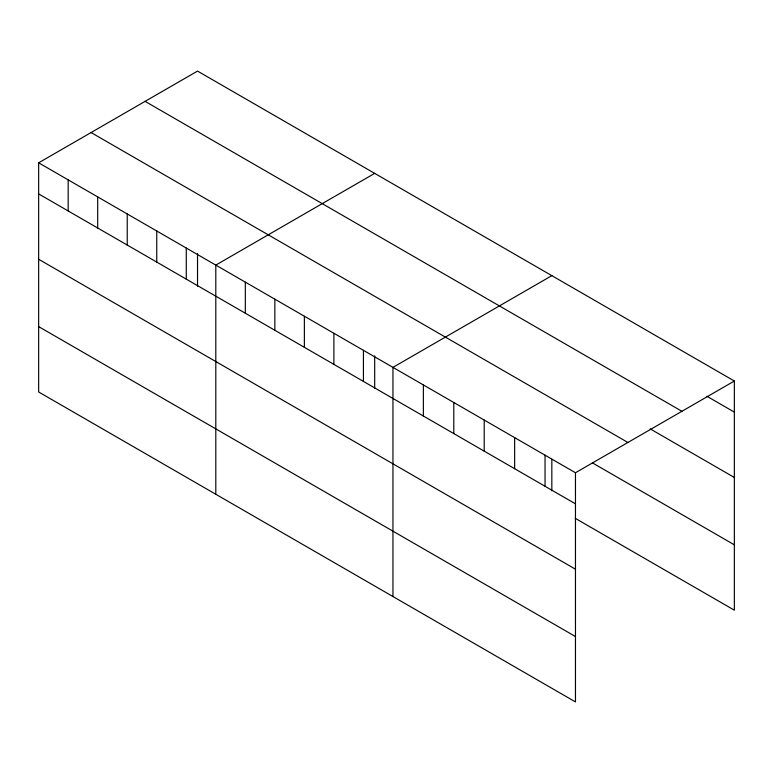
<?xml version="1.0" encoding="UTF-8"?>
<svg xmlns="http://www.w3.org/2000/svg" width="773" height="773" viewBox="0 0 773 773"><rect width="100%" height="100%" fill="white"/><g stroke="black" fill="none" stroke-linecap="round" stroke-linejoin="round"><path stroke-width="1.16" d="M38.65 162.813L575.47 472.747L575.47 701.913L38.65 391.979L38.65 162.813L197.53 71.087L734.35 381.021L734.35 610.187L575.151 518.268M374.683 173.365L215.802 265.091L215.802 494.256M551.835 275.642L392.955 367.368L392.955 596.534M575.47 472.747L734.35 381.021M706.976 396.298L734.35 412.106M145.102 101.36L681.921 411.294M650.19 428.88L734.35 477.472M91.079 132.55L627.898 442.475M592.389 462.853L734.35 544.82M38.65 193.907L575.47 503.832M38.65 259.264L575.47 569.199M38.65 326.612L575.47 636.546M551.835 459.288L551.835 490.797M545.052 455.181L545.052 486.265M514.634 437.624L514.634 468.709M484.207 420.058L484.207 451.142M453.79 402.501L453.79 433.585M423.372 384.935L423.372 416.019M374.683 355.841L374.683 388.519M363.426 350.324L363.426 381.408M333.897 333.279L333.897 364.363M304.378 316.234L304.378 347.319M274.85 299.19L274.85 330.274M245.321 282.145L245.321 313.229M197.53 253.563L197.53 286.242M186.274 248.046L186.274 279.13M156.755 231.001L156.755 262.086M127.226 213.957L127.226 245.041M97.698 196.912L97.698 227.996M68.179 179.867L68.179 210.952"/></g></svg>
